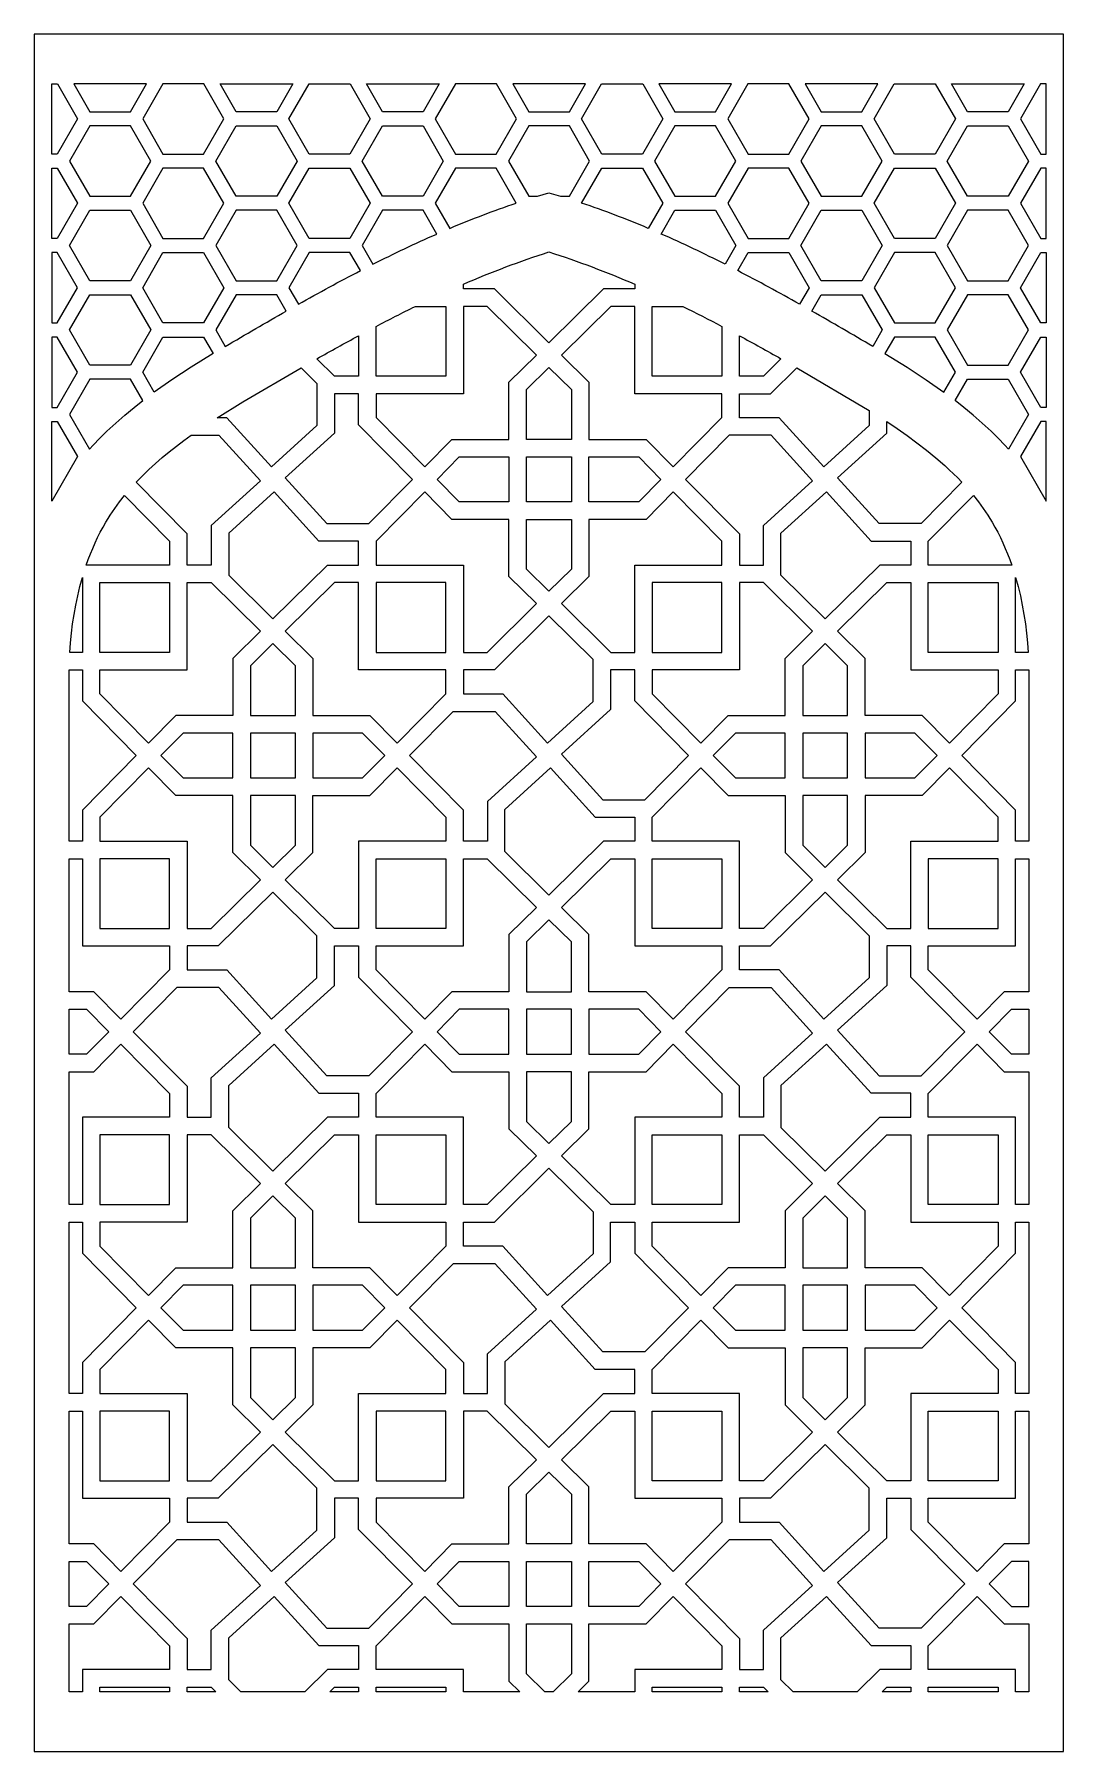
# Model space of a CAD drawing. Extents: x 9141 to 10698, y 2001 to 4598.
import ezdxf

# ---------------------------------------------------------------- set-up
doc = ezdxf.new("R2010")
doc.units = 0
doc.layers.add('LAYER_01', color=1, linetype='CONTINUOUS')

msp = doc.modelspace()

# ---------------------------------------------------------------- linework, layer by layer
at = {"layer": 'LAYER_01'}
for points in [[(9140.7, 2000.5), (10697.5, 2000.5), (10697.5, 4597.8), (9140.7, 4597.8)], [(9175.8, 4522.7), (9206.2, 4470), (9175.5, 4416.8), (9167.2, 4416.8), (9167.2, 4522.7)], [(9200.4, 4522.7), (9224.7, 4480.7), (9286.1, 4480.7), (9310.3, 4522.7)], [(9335, 4522.7), (9304.6, 4470), (9335.3, 4416.8), (9396.7, 4416.8), (9427.5, 4470), (9397.1, 4522.7)], [(9531.6, 4522.7), (9507.4, 4480.7), (9445.9, 4480.7), (9421.7, 4522.7)], [(9618.3, 4522.7), (9648.7, 4470), (9618, 4416.8), (9556.5, 4416.8), (9525.8, 4470), (9556.2, 4522.7)], [(9752.8, 4522.7), (9728.6, 4480.7), (9667.2, 4480.7), (9642.9, 4522.7)], [(9777.5, 4522.7), (9747.1, 4470), (9777.8, 4416.8), (9839.2, 4416.8), (9870, 4470), (9839.6, 4522.7)], [(9919.1, 4480.7), (9949.9, 4480.7), (9974.1, 4522.7), (9864.2, 4522.7), (9888.4, 4480.7)], [(10060.8, 4522.7), (10091.2, 4470), (10060.5, 4416.8), (9999, 4416.8), (9968.3, 4470), (9998.7, 4522.7)], [(10085.4, 4522.7), (10109.7, 4480.7), (10171.1, 4480.7), (10195.3, 4522.7)], [(10220, 4522.7), (10189.6, 4470), (10220.3, 4416.8), (10281.7, 4416.8), (10312.5, 4470), (10282.1, 4522.7)], [(10306.7, 4522.7), (10330.9, 4480.7), (10392.4, 4480.7), (10416.6, 4522.7)], [(10503.3, 4522.7), (10533.7, 4470), (10503, 4416.8), (10441.5, 4416.8), (10410.8, 4470), (10441.2, 4522.7)], [(10637.8, 4522.7), (10613.6, 4480.7), (10552.2, 4480.7), (10527.9, 4522.7)], [(10662.4, 4522.7), (10632.1, 4470), (10662.8, 4416.8), (10671, 4416.8), (10671, 4522.7)], [(9255.4, 4459.4), (9224.7, 4459.4), (9193.9, 4406.2), (9224.7, 4353), (9286.1, 4353), (9316.8, 4406.2), (9286.1, 4459.4)], [(9476.6, 4459.4), (9507.4, 4459.4), (9538.1, 4406.2), (9507.4, 4353), (9445.9, 4353), (9415.2, 4406.2), (9445.9, 4459.4)], [(9697.9, 4459.4), (9728.6, 4459.4), (9759.3, 4406.2), (9728.6, 4353), (9667.2, 4353), (9636.4, 4406.2), (9667.2, 4459.4)], [(9936.7, 4353), (9949.9, 4353), (9980.6, 4406.2), (9949.9, 4459.4), (9888.4, 4459.4), (9857.7, 4406.2), (9888.4, 4353), (9901.6, 4353), (9919.1, 4358.3)], [(10140.4, 4459.4), (10109.7, 4459.4), (10078.9, 4406.2), (10109.7, 4353), (10171.1, 4353), (10201.8, 4406.2), (10171.1, 4459.4)], [(10361.6, 4459.4), (10330.9, 4459.4), (10300.2, 4406.2), (10330.9, 4353), (10392.4, 4353), (10423.1, 4406.2), (10392.4, 4459.4)], [(10582.9, 4459.4), (10613.6, 4459.4), (10644.3, 4406.2), (10613.6, 4353), (10552.2, 4353), (10521.4, 4406.2), (10552.2, 4459.4)], [(9167.2, 4395.5), (9175.5, 4395.5), (9206.2, 4342.3), (9175.5, 4289.1), (9167.2, 4289.1)], [(9304.6, 4342.3), (9335.3, 4289.1), (9396.7, 4289.1), (9427.5, 4342.3), (9396.7, 4395.5), (9335.3, 4395.5)], [(9648.7, 4342.3), (9618, 4289.1), (9556.5, 4289.1), (9525.8, 4342.3), (9556.5, 4395.5), (9618, 4395.5)], [(10189.6, 4342.3), (10220.3, 4289.1), (10281.7, 4289.1), (10312.5, 4342.3), (10281.7, 4395.5), (10220.3, 4395.5)], [(10533.7, 4342.3), (10503, 4289.1), (10441.5, 4289.1), (10410.8, 4342.3), (10441.5, 4395.5), (10503, 4395.5)], [(10671, 4395.5), (10662.8, 4395.5), (10632.1, 4342.3), (10662.8, 4289.1), (10671, 4289.1)], [(9255.4, 4225.2), (9224.7, 4225.2), (9193.9, 4278.4), (9224.7, 4331.7), (9286.1, 4331.7), (9316.8, 4278.4), (9286.1, 4225.2)], [(9476.6, 4331.7), (9445.9, 4331.7), (9415.2, 4278.4), (9445.9, 4225.2), (9507.4, 4225.2), (9538.1, 4278.4), (9507.4, 4331.7)], [(10361.6, 4331.7), (10392.4, 4331.7), (10423.1, 4278.4), (10392.4, 4225.2), (10330.9, 4225.2), (10300.2, 4278.4), (10330.9, 4331.7)], [(10582.9, 4225.2), (10613.6, 4225.2), (10644.3, 4278.4), (10613.6, 4331.7), (10552.2, 4331.7), (10521.4, 4278.4), (10552.2, 4225.2)], [(9167.2, 4161.4), (9175.5, 4161.4), (9206.2, 4214.6), (9175.5, 4267.8), (9167.2, 4267.8)], [(9427.5, 4214.6), (9396.7, 4161.4), (9335.3, 4161.4), (9304.6, 4214.6), (9335.3, 4267.8), (9396.7, 4267.8)], [(10410.8, 4214.6), (10441.5, 4161.4), (10503, 4161.4), (10533.7, 4214.6), (10503, 4267.8), (10441.5, 4267.8)], [(10671, 4161.4), (10662.8, 4161.4), (10632.1, 4214.6), (10662.8, 4267.8), (10671, 4267.8)], [(9255.4, 4203.9), (9286.1, 4203.9), (9316.8, 4150.7), (9286.1, 4097.5), (9224.7, 4097.5), (9193.9, 4150.7), (9224.7, 4203.9)], [(9657.5, 4054.3), (9657.5, 4018.1), (9731.2, 3943.6), (9772.3, 3985.2), (9858.6, 3985.2), (9858.6, 4071.5), (9900.3, 4112.7), (9825.8, 4186.3), (9789.6, 4186.3), (9789.6, 4054.3)], [(10180.7, 4054.3), (10048.7, 4054.3), (10048.7, 4186.3), (10012.5, 4186.3), (9938, 4112.7), (9979.6, 4071.5), (9979.6, 3985.2), (10065.9, 3985.2), (10107.1, 3943.6), (10180.7, 4018.1)], [(10582.9, 4203.9), (10552.2, 4203.9), (10521.4, 4150.7), (10552.2, 4097.5), (10613.6, 4097.5), (10644.3, 4150.7), (10613.6, 4203.9)], [(9167.2, 4033.6), (9175.5, 4033.6), (9206.2, 4086.8), (9175.5, 4140), (9167.2, 4140)], [(9322, 4056.7), (9304.6, 4086.8), (9335.3, 4140), (9396.7, 4140), (9411.3, 4114.9), (9377.7, 4094.2), (9348.8, 4075.3)], [(10516.3, 4056.7), (10533.7, 4086.8), (10503, 4140), (10441.5, 4140), (10427, 4114.9), (10460.6, 4094.2), (10489.5, 4075.3)], [(10671, 4033.6), (10662.8, 4033.6), (10632.1, 4086.8), (10662.8, 4140), (10671, 4140)], [(9417.5, 4018), (9456.2, 4041.9), (9544.4, 4093.4), (9568.2, 4069.8), (9568.2, 4006.2), (9499.3, 3943.6), (9431.7, 4018)], [(9885.1, 4060.4), (9919.1, 4094), (9953.1, 4060.4), (9953.1, 3985.2), (9885.1, 3985.2)], [(10293.9, 4093.4), (10403.5, 4028.8), (10403.5, 4006.2), (10334.6, 3943.6), (10267, 4018), (10207.2, 4018), (10207.2, 4054.3), (10254.3, 4054.3)], [(9304.8, 4043.8), (9286.1, 4076.2), (9224.7, 4076.2), (9193.9, 4023), (9224.3, 3970.3), (9229.7, 3976.2), (9239.9, 3987), (9250.5, 3997.5), (9263.9, 4009.9), (9277.6, 4021.9), (9291.5, 4033.5)], [(9594.7, 4054.3), (9594.7, 3994.5), (9520.3, 3926.9), (9583, 3858), (9646.6, 3858), (9712.6, 3924.7), (9631, 4007.2), (9631, 4054.3)], [(10533.5, 4043.8), (10552.2, 4076.2), (10613.6, 4076.2), (10644.3, 4023), (10613.9, 3970.3), (10608.6, 3976.2), (10598.3, 3987), (10587.8, 3997.5), (10574.4, 4009.9), (10560.7, 4021.9), (10546.7, 4033.5)], [(9167.2, 4012.3), (9175.5, 4012.3), (9206.2, 3959.1), (9167.2, 3891.6)], [(10430, 4012), (10445.5, 4001.6), (10460.8, 3991), (10475.7, 3980.1), (10490.2, 3968.9), (10504.3, 3957.4), (10517.9, 3945.5), (10524.5, 3939.3), (10531, 3933.1), (10537.3, 3926.8), (10543.5, 3920.3), (10481.9, 3858), (10418.3, 3858), (10355.6, 3926.9), (10430, 3994.5)], [(10671, 4012.3), (10662.8, 4012.3), (10632.1, 3959.1), (10671, 3891.6)], [(9294.7, 3920.3), (9304.1, 3930), (9313.9, 3939.5), (9323.9, 3948.7), (9334.3, 3957.6), (9344.9, 3966.4), (9355.7, 3974.9), (9366.8, 3983.3), (9378.1, 3991.5), (9420, 3991.5), (9482.6, 3922.6), (9408.2, 3855), (9408.2, 3795.2), (9371.9, 3795.2), (9371.9, 3842.2)], [(10191.7, 3991.5), (10125.7, 3924.7), (10207.2, 3842.2), (10207.2, 3795.2), (10243.5, 3795.2), (10243.5, 3855), (10317.9, 3922.6), (10255.3, 3991.5)], [(9783.4, 3890.7), (9749.8, 3924.7), (9783.4, 3958.7), (9858.6, 3958.7), (9858.6, 3890.7)], [(9885.1, 3958.7), (9953.1, 3958.7), (9953.1, 3890.7), (9885.1, 3890.7)], [(10054.9, 3958.7), (10088.5, 3924.7), (10054.9, 3890.7), (9979.6, 3890.7), (9979.6, 3958.7)], [(9219.3, 3795.2), (9222.4, 3803.7), (9225.6, 3812.1), (9229, 3820.4), (9232.6, 3828.6), (9236.4, 3836.7), (9240.4, 3844.7), (9244.6, 3852.5), (9249, 3860.2), (9252.2, 3865.4), (9255.5, 3870.6), (9258.9, 3875.7), (9262.4, 3880.8), (9266, 3885.8), (9269.6, 3890.7), (9277.2, 3900.4), (9345.4, 3831.3), (9345.4, 3795.2)], [(9434.7, 3779.6), (9501.5, 3713.6), (9584, 3795.2), (9631, 3795.2), (9631, 3831.5), (9571.2, 3831.5), (9503.6, 3905.9), (9434.7, 3843.2)], [(9657.5, 3795.2), (9789.6, 3795.2), (9789.6, 3663.1), (9825.8, 3663.1), (9900.3, 3736.8), (9858.6, 3777.9), (9858.6, 3864.2), (9772.3, 3864.2), (9731.2, 3905.9), (9657.5, 3831.3)], [(10180.7, 3795.2), (10180.7, 3831.3), (10107.1, 3905.9), (10065.9, 3864.2), (9979.6, 3864.2), (9979.6, 3777.9), (9938, 3736.8), (10012.5, 3663.1), (10048.7, 3663.1), (10048.7, 3795.2)], [(10270, 3779.6), (10270, 3843.2), (10338.9, 3905.9), (10406.5, 3831.5), (10466.3, 3831.5), (10466.3, 3795.2), (10419.3, 3795.2), (10336.8, 3713.6)], [(10561, 3900.4), (10568.6, 3890.7), (10572.3, 3885.8), (10575.9, 3880.8), (10579.4, 3875.7), (10582.7, 3870.6), (10586, 3865.4), (10589.2, 3860.2), (10593.6, 3852.5), (10597.8, 3844.7), (10601.8, 3836.7), (10605.7, 3828.6), (10609.3, 3820.4), (10612.7, 3812.1), (10615.9, 3803.7), (10618.9, 3795.2), (10492.8, 3795.2), (10492.8, 3831.3)], [(9885.1, 3789), (9885.1, 3864.2), (9953.1, 3864.2), (9953.1, 3789), (9919.1, 3755.4)], [(9194.4, 3663.1), (9195.5, 3677.5), (9196.9, 3691.9), (9198.6, 3706.2), (9200.8, 3720.5), (9203.3, 3734.7), (9206.3, 3748.7), (9209.6, 3762.7), (9213.4, 3776.5), (9213.4, 3663.1)], [(9345.4, 3768.7), (9345.4, 3663.1), (9239.9, 3663.1), (9239.9, 3768.7)], [(9239.9, 3636.6), (9371.9, 3636.6), (9371.9, 3768.7), (9408.1, 3768.7), (9482.6, 3695), (9441, 3653.9), (9441, 3567.6), (9354.7, 3567.6), (9313.5, 3525.9), (9239.9, 3600.5)], [(9763.1, 3636.6), (9631, 3636.6), (9631, 3768.7), (9594.9, 3768.7), (9520.3, 3695), (9562, 3653.9), (9562, 3567.6), (9648.3, 3567.6), (9689.4, 3525.9), (9763.1, 3600.5)], [(9763.1, 3663.1), (9763.1, 3768.7), (9657.5, 3768.7), (9657.5, 3663.1)], [(10207.2, 3768.7), (10207.2, 3636.6), (10075.2, 3636.6), (10075.2, 3600.5), (10148.8, 3525.9), (10190, 3567.6), (10276.3, 3567.6), (10276.3, 3653.9), (10317.9, 3695), (10243.4, 3768.7)], [(10075.2, 3663.1), (10180.7, 3663.1), (10180.7, 3768.7), (10075.2, 3768.7)], [(10466.3, 3768.7), (10466.3, 3636.6), (10598.4, 3636.6), (10598.4, 3600.5), (10524.7, 3525.9), (10483.6, 3567.6), (10397.3, 3567.6), (10397.3, 3653.9), (10355.6, 3695), (10430.2, 3768.7)], [(10492.8, 3768.7), (10598.4, 3768.7), (10598.4, 3663.1), (10492.8, 3663.1)], [(10624.9, 3776.5), (10628.7, 3762.7), (10632, 3748.7), (10635, 3734.7), (10637.5, 3720.5), (10639.6, 3706.2), (10641.4, 3691.9), (10642.8, 3677.5), (10643.8, 3663.1), (10624.9, 3663.1)], [(9985.9, 3652.2), (9919.1, 3718.1), (9836.6, 3636.6), (9789.6, 3636.6), (9789.6, 3600.3), (9849.4, 3600.3), (9917, 3525.9), (9985.9, 3588.6)], [(9467.5, 3642.8), (9467.5, 3567.6), (9535.5, 3567.6), (9535.5, 3642.8), (9501.5, 3676.4)], [(10370.8, 3642.8), (10336.8, 3676.4), (10302.8, 3642.8), (10302.8, 3567.6), (10370.8, 3567.6)], [(9193.4, 3626.5), (9193.4, 3636.6), (9213.4, 3636.6), (9213.4, 3589.6), (9294.9, 3507.1), (9213.4, 3424.6), (9213.4, 3377.5), (9193.4, 3377.5)], [(10064.2, 3440.3), (10130.2, 3507.1), (10048.7, 3589.6), (10048.7, 3636.6), (10012.4, 3636.6), (10012.4, 3576.8), (9938, 3509.2), (10000.6, 3440.3)], [(10644.8, 3636.6), (10644.9, 3626.5), (10644.9, 3377.5), (10624.9, 3377.5), (10624.9, 3424.6), (10543.4, 3507.1), (10624.9, 3589.6), (10624.9, 3636.6)], [(9774, 3573.8), (9837.7, 3573.8), (9900.3, 3504.9), (9825.9, 3437.3), (9825.9, 3377.5), (9789.6, 3377.5), (9789.6, 3424.6), (9708.1, 3507.1)], [(9365.8, 3541.1), (9332.2, 3507.1), (9365.8, 3473.1), (9441, 3473.1), (9441, 3541.1)], [(9467.5, 3473.1), (9535.5, 3473.1), (9535.5, 3541.1), (9467.5, 3541.1)], [(9637.2, 3473.1), (9670.8, 3507.1), (9637.2, 3541.1), (9562, 3541.1), (9562, 3473.1)], [(10201.1, 3541.1), (10167.5, 3507.1), (10201.1, 3473.1), (10276.3, 3473.1), (10276.3, 3541.1)], [(10302.8, 3541.1), (10302.8, 3473.1), (10370.8, 3473.1), (10370.8, 3541.1)], [(10472.5, 3541.1), (10397.3, 3541.1), (10397.3, 3473.1), (10472.5, 3473.1), (10506.1, 3507.1)], [(9371.9, 3245.5), (9408.1, 3245.5), (9482.6, 3319.1), (9441, 3360.3), (9441, 3446.6), (9354.7, 3446.6), (9313.5, 3488.2), (9239.9, 3413.7), (9239.9, 3377.5), (9371.9, 3377.5)], [(9631, 3245.5), (9594.9, 3245.5), (9520.3, 3319.1), (9562, 3360.3), (9562, 3446.6), (9648.3, 3446.6), (9689.4, 3488.2), (9763.1, 3413.7), (9763.1, 3377.5), (9631, 3377.5)], [(9852.4, 3362), (9852.4, 3425.6), (9921.3, 3488.2), (9988.9, 3413.8), (10048.7, 3413.8), (10048.7, 3377.5), (10001.6, 3377.5), (9919.1, 3296)], [(10075.2, 3377.5), (10075.2, 3413.7), (10148.8, 3488.2), (10190, 3446.6), (10276.3, 3446.6), (10276.3, 3360.3), (10317.9, 3319.1), (10243.4, 3245.5), (10207.2, 3245.5), (10207.2, 3377.5)], [(10466.3, 3245.5), (10466.3, 3377.5), (10598.4, 3377.5), (10598.4, 3413.7), (10524.7, 3488.2), (10483.6, 3446.6), (10397.3, 3446.6), (10397.3, 3360.3), (10355.6, 3319.1), (10430.2, 3245.5)], [(9467.5, 3371.3), (9501.5, 3337.7), (9535.5, 3371.3), (9535.5, 3446.6), (9467.5, 3446.6)], [(10302.8, 3371.3), (10336.8, 3337.7), (10370.8, 3371.3), (10370.8, 3446.6), (10302.8, 3446.6)], [(9193.4, 3149.9), (9193.4, 3351), (9213.4, 3351), (9213.4, 3219), (9345.4, 3219), (9345.4, 3182.8), (9271.8, 3108.3), (9230.6, 3149.9)], [(9239.9, 3351), (9239.9, 3245.5), (9345.4, 3245.5), (9345.4, 3351)], [(9789.6, 3351), (9825.8, 3351), (9900.3, 3277.4), (9858.6, 3236.2), (9858.6, 3149.9), (9772.3, 3149.9), (9731.2, 3108.3), (9657.5, 3182.8), (9657.5, 3219), (9789.6, 3219)], [(9657.5, 3245.5), (9657.5, 3351), (9763.1, 3351), (9763.1, 3245.5)], [(10180.7, 3219), (10180.7, 3182.8), (10107.1, 3108.3), (10065.9, 3149.9), (9979.6, 3149.9), (9979.6, 3236.2), (9938, 3277.4), (10012.5, 3351), (10048.7, 3351), (10048.7, 3219)], [(10180.7, 3245.5), (10075.2, 3245.5), (10075.2, 3351), (10180.7, 3351)], [(10644.9, 3351), (10644.9, 3149.9), (10607.6, 3149.9), (10566.5, 3108.3), (10492.8, 3182.8), (10492.8, 3219), (10624.9, 3219), (10624.9, 3351)], [(10598.4, 3351), (10492.8, 3351), (10492.8, 3245.5), (10598.4, 3245.5)], [(9568.2, 3234.5), (9501.5, 3300.5), (9419, 3219), (9371.9, 3219), (9371.9, 3182.7), (9431.7, 3182.7), (9499.3, 3108.3), (9568.2, 3170.9)], [(10403.5, 3234.5), (10403.5, 3170.9), (10334.6, 3108.3), (10267, 3182.7), (10207.2, 3182.7), (10207.2, 3219), (10254.3, 3219), (10336.8, 3300.5)], [(9885.1, 3225.1), (9885.1, 3149.9), (9953.1, 3149.9), (9953.1, 3225.1), (9919.1, 3258.7)], [(9594.7, 3219), (9631, 3219), (9631, 3171.9), (9712.6, 3089.4), (9646.6, 3022.7), (9583, 3022.7), (9520.3, 3091.6), (9594.7, 3159.2)], [(10430, 3219), (10430, 3159.2), (10355.6, 3091.6), (10418.3, 3022.7), (10481.9, 3022.7), (10547.9, 3089.4), (10466.3, 3171.9), (10466.3, 3219)], [(9408.2, 2959.9), (9408.2, 3019.7), (9482.6, 3087.3), (9420, 3156.2), (9356.4, 3156.2), (9290.4, 3089.4), (9371.9, 3006.9), (9371.9, 2959.9)], [(10243.5, 2959.9), (10207.2, 2959.9), (10207.2, 3006.9), (10125.7, 3089.4), (10191.7, 3156.2), (10255.3, 3156.2), (10317.9, 3087.3), (10243.5, 3019.7)], [(9193.4, 3123.4), (9219.6, 3123.4), (9253.2, 3089.4), (9219.6, 3055.4), (9193.4, 3055.4)], [(9783.4, 3123.4), (9749.8, 3089.4), (9783.4, 3055.4), (9858.6, 3055.4), (9858.6, 3123.4)], [(9885.1, 3055.4), (9953.1, 3055.4), (9953.1, 3123.4), (9885.1, 3123.4)], [(10054.9, 3055.4), (10088.5, 3089.4), (10054.9, 3123.4), (9979.6, 3123.4), (9979.6, 3055.4)], [(10644.9, 3055.4), (10618.7, 3055.4), (10585.1, 3089.4), (10618.7, 3123.4), (10644.9, 3123.4)], [(9193.4, 2827.8), (9193.4, 3028.9), (9230.6, 3028.9), (9271.8, 3070.6), (9345.4, 2996), (9345.4, 2959.9), (9213.4, 2959.9), (9213.4, 2827.8)], [(9434.7, 2944.3), (9434.7, 3007.9), (9503.6, 3070.6), (9571.2, 2996.2), (9631, 2996.2), (9631, 2959.9), (9584, 2959.9), (9501.5, 2878.3)], [(9789.6, 2827.8), (9789.6, 2959.9), (9657.5, 2959.9), (9657.5, 2996), (9731.2, 3070.6), (9772.3, 3028.9), (9858.6, 3028.9), (9858.6, 2942.6), (9900.3, 2901.5), (9825.8, 2827.8)], [(10180.7, 2959.9), (10048.7, 2959.9), (10048.7, 2827.8), (10012.5, 2827.8), (9938, 2901.5), (9979.6, 2942.6), (9979.6, 3028.9), (10065.9, 3028.9), (10107.1, 3070.6), (10180.7, 2996)], [(10270, 2944.3), (10336.8, 2878.3), (10419.3, 2959.9), (10466.3, 2959.9), (10466.3, 2996.2), (10406.5, 2996.2), (10338.9, 3070.6), (10270, 3007.9)], [(10644.9, 3028.9), (10644.9, 2827.8), (10624.9, 2827.8), (10624.9, 2959.9), (10492.8, 2959.9), (10492.8, 2996), (10566.5, 3070.6), (10607.6, 3028.9)], [(9885.1, 2953.7), (9919.1, 2920.1), (9953.1, 2953.7), (9953.1, 3028.9), (9885.1, 3028.9)], [(9239.9, 2827.8), (9345.4, 2827.8), (9345.4, 2933.4), (9239.9, 2933.4)], [(9239.9, 2801.3), (9239.9, 2765.1), (9313.5, 2690.6), (9354.7, 2732.3), (9441, 2732.3), (9441, 2818.6), (9482.6, 2859.7), (9408.1, 2933.4), (9371.9, 2933.4), (9371.9, 2801.3)], [(9763.1, 2801.3), (9763.1, 2765.1), (9689.4, 2690.6), (9648.3, 2732.3), (9562, 2732.3), (9562, 2818.6), (9520.3, 2859.7), (9594.9, 2933.4), (9631, 2933.4), (9631, 2801.3)], [(9763.1, 2827.8), (9657.5, 2827.8), (9657.5, 2933.4), (9763.1, 2933.4)], [(10207.2, 2933.4), (10243.4, 2933.4), (10317.9, 2859.7), (10276.3, 2818.6), (10276.3, 2732.3), (10190, 2732.3), (10148.8, 2690.6), (10075.2, 2765.1), (10075.2, 2801.3), (10207.2, 2801.3)], [(10180.7, 2933.4), (10180.7, 2827.8), (10075.2, 2827.8), (10075.2, 2933.4)], [(10466.3, 2933.4), (10466.3, 2801.3), (10598.4, 2801.3), (10598.4, 2765.1), (10524.7, 2690.6), (10483.6, 2732.3), (10397.3, 2732.3), (10397.3, 2818.6), (10355.6, 2859.7), (10430.2, 2933.4)], [(10598.4, 2827.8), (10492.8, 2827.8), (10492.8, 2933.4), (10598.4, 2933.4)], [(9789.6, 2765), (9789.6, 2801.3), (9836.6, 2801.3), (9919.1, 2882.8), (9985.9, 2816.9), (9985.9, 2753.2), (9917, 2690.6), (9849.4, 2765)], [(9535.5, 2807.5), (9501.5, 2841.1), (9467.5, 2807.5), (9467.5, 2732.3), (9535.5, 2732.3)], [(10370.8, 2807.5), (10336.8, 2841.1), (10302.8, 2807.5), (10302.8, 2732.3), (10370.8, 2732.3)], [(9193.4, 2542.2), (9193.4, 2801.3), (9213.4, 2801.3), (9213.4, 2754.3), (9294.9, 2671.8), (9213.4, 2589.3), (9213.4, 2542.2)], [(10064.2, 2605), (10000.6, 2605), (9938, 2673.9), (10012.4, 2741.5), (10012.4, 2801.3), (10048.7, 2801.3), (10048.7, 2754.3), (10130.2, 2671.8)], [(10644.9, 2801.3), (10644.9, 2542.2), (10624.9, 2542.2), (10624.9, 2589.3), (10543.4, 2671.8), (10624.9, 2754.3), (10624.9, 2801.3)], [(9774, 2738.5), (9708.1, 2671.8), (9789.6, 2589.3), (9789.6, 2542.2), (9825.9, 2542.2), (9825.9, 2602), (9900.3, 2669.6), (9837.7, 2738.5)], [(9365.8, 2637.8), (9441, 2637.8), (9441, 2705.8), (9365.8, 2705.8), (9332.2, 2671.8)], [(9535.5, 2637.8), (9535.5, 2705.8), (9467.5, 2705.8), (9467.5, 2637.8)], [(9637.2, 2637.8), (9670.8, 2671.8), (9637.2, 2705.8), (9562, 2705.8), (9562, 2637.8)], [(10201.1, 2705.8), (10167.5, 2671.8), (10201.1, 2637.8), (10276.3, 2637.8), (10276.3, 2705.8)], [(10370.8, 2705.8), (10302.8, 2705.8), (10302.8, 2637.8), (10370.8, 2637.8)], [(10472.5, 2637.8), (10506.1, 2671.8), (10472.5, 2705.8), (10397.3, 2705.8), (10397.3, 2637.8)], [(9371.9, 2410.2), (9408.1, 2410.2), (9482.6, 2483.8), (9441, 2525), (9441, 2611.3), (9354.7, 2611.3), (9313.5, 2652.9), (9239.9, 2578.4), (9239.9, 2542.2), (9371.9, 2542.2)], [(9631, 2410.2), (9631, 2542.2), (9763.1, 2542.2), (9763.1, 2578.4), (9689.4, 2652.9), (9648.3, 2611.3), (9562, 2611.3), (9562, 2525), (9520.3, 2483.8), (9594.9, 2410.2)], [(10048.7, 2578.5), (9988.9, 2578.5), (9921.3, 2652.9), (9852.4, 2590.3), (9852.4, 2526.7), (9919.1, 2460.7), (10001.6, 2542.2), (10048.7, 2542.2)], [(10207.2, 2410.2), (10207.2, 2542.2), (10075.2, 2542.2), (10075.2, 2578.4), (10148.8, 2652.9), (10190, 2611.3), (10276.3, 2611.3), (10276.3, 2525), (10317.9, 2483.8), (10243.4, 2410.2)], [(10466.3, 2410.2), (10430.2, 2410.2), (10355.6, 2483.8), (10397.3, 2525), (10397.3, 2611.3), (10483.6, 2611.3), (10524.7, 2652.9), (10598.4, 2578.4), (10598.4, 2542.2), (10466.3, 2542.2)], [(9467.5, 2536), (9501.5, 2502.4), (9535.5, 2536), (9535.5, 2611.3), (9467.5, 2611.3)], [(10370.8, 2536), (10370.8, 2611.3), (10302.8, 2611.3), (10302.8, 2536), (10336.8, 2502.4)], [(9193.4, 2314.6), (9193.4, 2515.7), (9213.4, 2515.7), (9213.4, 2383.7), (9345.4, 2383.7), (9345.4, 2347.5), (9271.8, 2273), (9230.6, 2314.6)], [(9345.4, 2410.2), (9345.4, 2515.7), (9239.9, 2515.7), (9239.9, 2410.2)], [(9657.5, 2410.2), (9763.1, 2410.2), (9763.1, 2515.7), (9657.5, 2515.7)], [(9657.5, 2383.7), (9657.5, 2347.5), (9731.2, 2273), (9772.3, 2314.6), (9858.6, 2314.6), (9858.6, 2400.9), (9900.3, 2442.1), (9825.8, 2515.7), (9789.6, 2515.7), (9789.6, 2383.7)], [(10180.7, 2383.7), (10180.7, 2347.5), (10107.1, 2273), (10065.9, 2314.6), (9979.6, 2314.6), (9979.6, 2400.9), (9938, 2442.1), (10012.5, 2515.7), (10048.7, 2515.7), (10048.7, 2383.7)], [(10180.7, 2410.2), (10075.2, 2410.2), (10075.2, 2515.7), (10180.7, 2515.7)], [(10644.9, 2515.7), (10644.9, 2314.6), (10607.6, 2314.6), (10566.5, 2273), (10492.8, 2347.5), (10492.8, 2383.7), (10624.9, 2383.7), (10624.9, 2515.7)], [(10598.4, 2515.7), (10598.4, 2410.2), (10492.8, 2410.2), (10492.8, 2515.7)], [(9568.2, 2399.2), (9501.5, 2465.2), (9419, 2383.7), (9371.9, 2383.7), (9371.9, 2347.4), (9431.7, 2347.4), (9499.3, 2273), (9568.2, 2335.6)], [(10207.2, 2383.7), (10207.2, 2347.4), (10267, 2347.4), (10334.6, 2273), (10403.5, 2335.6), (10403.5, 2399.2), (10336.8, 2465.2), (10254.3, 2383.7)], [(9953.1, 2389.8), (9953.1, 2314.6), (9885.1, 2314.6), (9885.1, 2389.8), (9919.1, 2423.4)], [(9594.7, 2383.7), (9594.7, 2323.9), (9520.3, 2256.3), (9583, 2187.4), (9646.6, 2187.4), (9712.6, 2254.1), (9631, 2336.6), (9631, 2383.7)], [(10547.9, 2254.1), (10481.9, 2187.4), (10418.3, 2187.4), (10355.6, 2256.3), (10430, 2323.9), (10430, 2383.7), (10466.3, 2383.7), (10466.3, 2336.6)], [(9356.4, 2320.9), (9290.4, 2254.1), (9371.9, 2171.6), (9371.9, 2124.6), (9408.2, 2124.6), (9408.2, 2184.4), (9482.6, 2252), (9420, 2320.9)], [(10191.7, 2320.9), (10125.7, 2254.1), (10207.2, 2171.6), (10207.2, 2124.6), (10243.5, 2124.6), (10243.5, 2184.4), (10317.9, 2252), (10255.3, 2320.9)], [(9193.4, 2288.1), (9219.6, 2288.1), (9253.2, 2254.1), (9219.6, 2220.1), (9193.4, 2220.1)], [(9783.4, 2220.1), (9749.8, 2254.1), (9783.4, 2288.1), (9858.6, 2288.1), (9858.6, 2220.1)], [(9953.1, 2220.1), (9885.1, 2220.1), (9885.1, 2288.1), (9953.1, 2288.1)], [(10054.9, 2288.1), (10088.5, 2254.1), (10054.9, 2220.1), (9979.6, 2220.1), (9979.6, 2288.1)], [(10644.9, 2288.1), (10618.7, 2288.1), (10585.1, 2254.1), (10618.7, 2220.1), (10644.9, 2220.1)], [(9213.4, 2091), (9193.4, 2091), (9193.4, 2193.6), (9230.6, 2193.6), (9271.8, 2235.3), (9345.4, 2160.7), (9345.4, 2124.6), (9213.4, 2124.6)], [(9550, 2091), (9453, 2091), (9434.7, 2109), (9434.7, 2172.6), (9503.6, 2235.3), (9571.2, 2160.9), (9631, 2160.9), (9631, 2124.6), (9584, 2124.6)], [(9875.2, 2091), (9789.6, 2091), (9789.6, 2124.6), (9657.5, 2124.6), (9657.5, 2160.7), (9731.2, 2235.3), (9772.3, 2193.6), (9858.6, 2193.6), (9858.6, 2107.3)], [(10048.7, 2091), (9963.1, 2091), (9979.6, 2107.3), (9979.6, 2193.6), (10065.9, 2193.6), (10107.1, 2235.3), (10180.7, 2160.7), (10180.7, 2124.6), (10048.7, 2124.6)], [(10466.3, 2160.9), (10466.3, 2124.6), (10419.3, 2124.6), (10385.3, 2091), (10288.3, 2091), (10270, 2109), (10270, 2172.6), (10338.9, 2235.3), (10406.5, 2160.9)], [(10644.9, 2193.6), (10644.9, 2091), (10624.9, 2091), (10624.9, 2124.6), (10492.8, 2124.6), (10492.8, 2160.7), (10566.5, 2235.3), (10607.6, 2193.6)], [(9912.9, 2091), (9885.1, 2118.4), (9885.1, 2193.6), (9953.1, 2193.6), (9953.1, 2118.4), (9925.4, 2091)], [(9345.4, 2091), (9239.9, 2091), (9239.9, 2098.1), (9345.4, 2098.1)], [(9415.3, 2091), (9371.9, 2091), (9371.9, 2098.1), (9408.1, 2098.1)], [(9631, 2091), (9587.7, 2091), (9594.9, 2098.1), (9631, 2098.1)], [(9763.1, 2091), (9657.5, 2091), (9657.5, 2098.1), (9763.1, 2098.1)], [(10180.7, 2091), (10075.2, 2091), (10075.2, 2098.1), (10180.7, 2098.1)], [(10250.6, 2091), (10207.2, 2091), (10207.2, 2098.1), (10243.4, 2098.1)], [(10466.3, 2091), (10423, 2091), (10430.2, 2098.1), (10466.3, 2098.1)], [(10598.4, 2091), (10492.8, 2091), (10492.8, 2098.1), (10598.4, 2098.1)]]:
    msp.add_lwpolyline(points, close=True, dxfattribs=at)
for points in [[(9869.7, 4342.7), (9839.2, 4395.5), (9777.8, 4395.5), (9747.1, 4342.3), (9769, 4304.3, -0.018652)], [(9968.5, 4342.7), (9999, 4395.5), (10060.5, 4395.5), (10091.2, 4342.3), (10069.3, 4304.3, 0.018652)], [(9749.3, 4295.8), (9728.6, 4331.7), (9667.2, 4331.7), (9636.4, 4278.4), (9652.8, 4250.1, -0.013875)], [(10089, 4295.8), (10109.7, 4331.7), (10171.1, 4331.7), (10201.8, 4278.4), (10185.5, 4250.1, 0.013875)], [(9633.8, 4240.4), (9618, 4267.8), (9556.5, 4267.8), (9525.8, 4214.6), (9540.2, 4189.7, -0.008626)], [(9789.6, 4219.9, -0.025662), (9919.1, 4268.7, -0.025662), (10048.7, 4219.9), (10048.7, 4212.8), (10001.6, 4212.8), (9919.1, 4131.3), (9836.6, 4212.8), (9789.6, 4212.8)], [(10204.5, 4240.4), (10220.3, 4267.8), (10281.7, 4267.8), (10312.5, 4214.6), (10298.1, 4189.7, 0.008626)], [(9521.7, 4179.2), (9507.4, 4203.9), (9445.9, 4203.9), (9415.2, 4150.7), (9429.6, 4125.8, -0.003663)], [(9657.5, 4156.1, -0.007477), (9717, 4186.3), (9763.1, 4186.3), (9763.1, 4080.8), (9657.5, 4080.8)], [(10121.3, 4186.3, -0.007477), (10180.7, 4156.1), (10180.7, 4080.8), (10075.2, 4080.8), (10075.2, 4186.3)], [(10316.6, 4179.2), (10330.9, 4203.9), (10392.4, 4203.9), (10423.1, 4150.7), (10408.7, 4125.8, 0.003663)], [(9568.2, 4107.1, -0.00502), (9631, 4141.9), (9631, 4080.8), (9594.9, 4080.8)], [(10207.2, 4141.9, -0.00502), (10270, 4107.1), (10243.4, 4080.8), (10207.2, 4080.8)]]:
    msp.add_lwpolyline(points, format="xyb", close=True, dxfattribs=at)

doc.saveas('drawing.dxf')
